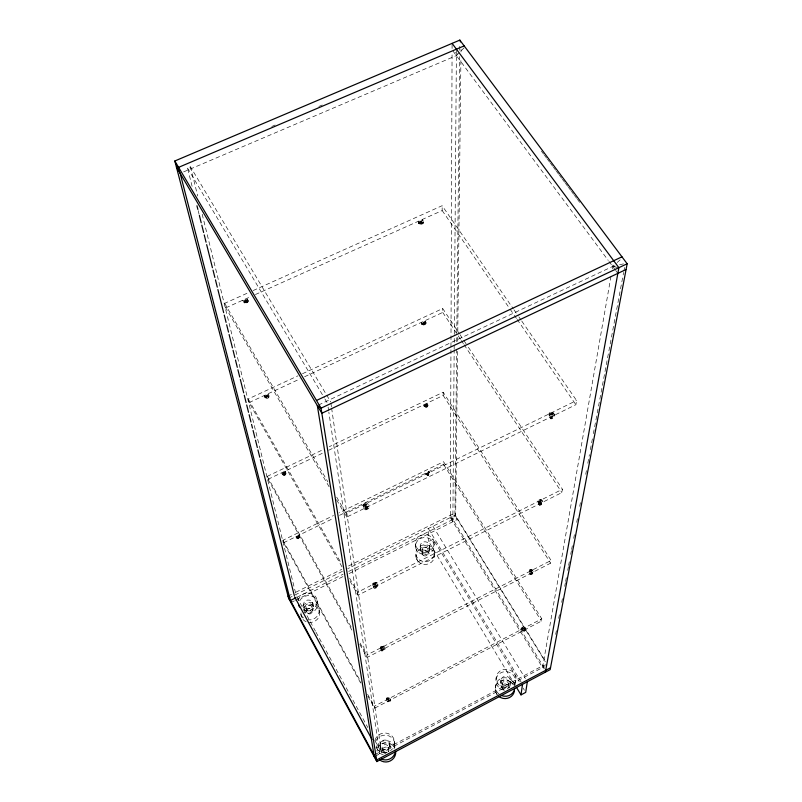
<?xml version="1.0" encoding="UTF-8"?>
<svg xmlns="http://www.w3.org/2000/svg" width="802" height="802" viewBox="0 0 802 802"><rect width="100%" height="100%" fill="white"/><g stroke="black" fill="none" stroke-linecap="round" stroke-linejoin="round"><path stroke-width="0.6" stroke-dasharray="4.01 3.01" d="M610.984 276.299L542.543 667.565L450.313 517.581L452.067 53.574M452.097 44.451L452.077 49.814L608.237 260.419M265.753 396.83L265.753 396.759A1.043 0.531 -29.4 0 1 266.575 395.937A1.043 0.531 -29.4 0 1 267.577 395.907L267.517 395.987A1.043 0.531 -29.4 0 1 266.705 396.8A1.043 0.531 -29.4 0 1 265.703 396.83L265.642 396.559A1.043 0.531 -29.4 0 1 266.464 395.737A1.043 0.531 -29.4 0 1 267.457 395.707L265.823 397.03A1.043 0.531 -29.4 0 0 266.815 397A1.043 0.531 -29.4 0 0 267.637 396.188L267.457 395.707M452.869 521.731L454.153 350.664M454.163 349.421L454.263 335.667M454.273 334.414L456.408 50.255M456.629 349.171L454.904 515.285L545.35 661.84M456.709 341.672L456.789 334.163M456.799 332.92L459.666 56.551M459.736 50.295L459.807 43.318M457.551 351.376L455.666 515.836L545.45 661.289M457.671 341.351L457.731 336.339M457.782 331.336L460.919 58.255M460.99 52L461.02 49.493M283.206 473.922L284.59 472.919L283.347 473.842M284.71 474.583L283.367 474.052L284.59 472.99L282.895 473.671L284.67 473.06M297.161 537.32C299.657 537.681 297.652 535.736 297.532 537.751C301.181 535.766 293.993 537.771 298.956 537.039M495.275 687.825L495.486 685.54M496.027 679.515L496.248 677.149M500.568 683.494L500.899 680.236M501.982 686.502L502.263 683.755M508.237 687.434L508.558 684.687M510.252 684.938L510.643 681.69M515.526 682.412L515.826 680.056M530.333 572.037L529.881 571.385M550.142 414.664L552.227 413.642L550.142 414.664A1.233 1.063 6.1 0 1 552.097 413.682L552.207 413.792M522.663 628.979L524.257 628.588M530.062 571.696L531.726 570.934M540.989 501.06A1.093 0.972 7.4 0 1 539.165 501.982L538.874 501.531A1.093 0.972 7.4 0 1 540.698 500.618L540.969 501.18A1.093 0.972 7.4 0 1 539.155 502.102L539.074 501.872M550.282 415.045L552.428 414.163A1.233 1.063 6.1 0 1 550.383 415.165L552.357 414.032M522.543 631.154L521.821 629.299A1.815 1.694 10.8 0 1 524.919 627.675L525.641 629.53A1.804 0.531 -31.5 0 1 524.017 630.913A1.804 0.531 -31.5 0 1 522.543 631.154L522.774 631.515A1.804 0.531 -31.5 0 0 524.247 631.274A1.804 0.531 -31.5 0 0 525.871 629.901L524.949 627.515A1.815 1.694 10.8 0 0 521.841 629.129L522.774 631.515M530.012 573.42L529.922 574.112A1.985 0.642 -32 0 0 531.536 573.921A1.985 0.642 -32 0 0 533.32 572.367L532.538 570.292A1.995 1.825 8.9 0 0 529.14 572.037L530.012 573.42L533.41 571.676M539.024 503.746L538.914 504.588A2.206 0.782 -32.8 0 0 540.688 504.488A2.206 0.782 -32.8 0 0 542.683 502.694L541.811 500.348A2.216 1.975 7.4 0 0 538.052 502.242L539.024 503.746L542.794 501.851M550.252 416.94L550.112 418.002A2.486 0.982 -34 0 0 552.087 418.032A2.486 0.982 -34 0 0 554.332 415.927L553.37 413.23A2.486 2.145 6.1 0 0 549.149 415.306L550.252 416.94L554.483 414.865M365.451 508.177L365.461 508.097A1.263 0.521 -30.4 0 1 366.494 507.155A1.263 0.521 -30.4 0 1 367.617 507.034L365.642 508.628A1.263 0.521 -30.4 0 0 366.765 508.508A1.263 0.521 -30.4 0 0 367.797 507.576L367.767 507.285A1.263 0.521 -30.4 0 0 366.634 507.405A1.263 0.521 -30.4 0 0 365.602 508.348L365.642 508.628M529.982 570.693C529.751 573.039 532.678 568.818 529.871 571.014M540.769 500.849L538.924 501.781L540.678 500.739A1.093 0.972 7.4 0 0 538.864 501.651M540.909 501.06L539.064 501.992M421.551 222.034L421.672 222.334A1.143 0.622 -35.4 0 1 420.719 223.287A1.143 0.622 -35.4 0 1 419.747 223.207L421.662 221.974A1.143 0.622 -35.4 0 0 420.679 221.883A1.143 0.622 -35.4 0 0 419.737 222.836M374.795 587.204C381.251 583.014 370.775 591.134 376.609 585.881C370.434 588.879 380.98 584.708 374.845 587.295M367.887 696.186L374.514 708.246L541.43 621.099L541.791 618.843L443.556 461.711L339.116 512.799M359.797 644.337L367.095 657.45L550.653 563.164L551.094 560.448L443.175 392.228L329.271 446.694M350.013 581.049L358.013 595.194L561.891 492.578L562.433 489.24L467.626 346.123M336.599 499.776L346.614 517.13L575.886 404.699L576.558 400.489L521.801 321.131M422.443 323.647L422.464 323.487A1.023 0.501 -33.6 0 1 423.326 322.665A1.023 0.501 -33.6 0 1 424.198 322.685L422.584 323.898L424.198 322.685M422.574 323.757L422.594 323.677A1.023 0.501 -33.6 0 1 423.446 322.855A1.023 0.501 -33.6 0 1 424.318 322.865L424.338 322.935M387.256 699.093L387.536 698.402M427.346 473.872C428.91 473.651 425.682 473.701 428.188 473.15M389.04 699.354L388.83 698.432L387.747 698.341M612.277 268.911L613.309 263.006M424.9 405.882C429.361 402.804 423.406 408.418 427.135 406.213M427.235 406.133L427.205 405.501L425.451 405.992M426.293 404.82C422.233 409.471 428.398 401.251 425.01 406.133M555.686 634.382L556.377 630.693M558.693 618.382L559.385 614.683M561.701 602.372L562.392 598.673M564.698 586.362L565.39 582.673M565.621 581.44L566.322 577.741M567.706 570.362L568.397 566.663M568.628 565.43L569.32 561.741M570.713 554.352L571.405 550.653M571.636 549.43L572.327 545.731M573.711 538.342L574.402 534.653M576.718 522.333L577.41 518.643M579.726 506.333L580.417 502.633M585.731 474.313L586.422 470.624M587.806 463.235L589.43 454.614M590.352 449.691L592.437 438.604M593.36 433.681L623.635 272.379M623.866 271.146L624.558 267.457M427.436 473.781C429.421 473.862 425.01 474.122 428.398 473.451M388.158 701.319L389.652 700.256M389.662 700.326L388.088 701.189M299.316 537.631L298.414 538.493L297.592 537.601M285.011 473.27L284.941 474.563M283.377 473.942L283.878 473.12L285.031 473.38M553.109 416.078C553.24 415.997 551.004 418.113 551.024 417.391M553.099 416.298C548.688 419.687 555.545 413.722 551.044 417.16M541.691 503.315L540.959 502.844L539.876 504.227L541.641 502.994L541.42 503.646L539.736 504.017L541.591 502.904M530.864 573.811L531.325 572.768L532.468 572.758L530.784 573.761L532.458 572.718M524.739 629.68L523.335 630.813L524.749 629.72M457.23 53.433L456.368 55.599L181.312 172.871M522.493 628.337L522.924 627.755M531.796 571.415L530.593 572.037M427.286 473.962A1.704 0.702 -31.7 0 0 428.749 472.548L428.729 471.666L429.641 473.15A1.714 1.514 -1.6 0 1 426.664 474.614L425.752 473.13L425.782 474.002A1.704 0.702 -31.7 0 0 427.286 473.962L427.576 473.531M428.89 474.563L428.779 473.551M425.561 405.381L425.03 405.992M427.235 406.023L426.564 406.694M348.68 571.445L452.879 519.455L455.686 514.212L454.935 512.999L347.356 566.573M285.191 474.082L284.73 474.694M450.313 517.581L452.879 519.455L455.666 515.836L454.904 515.285L347.697 568.718M425.561 405.501L426.373 405M297.753 537.3L298.524 536.919M464.137 47.779L456.368 55.599L455.205 52.27M318.454 405.05L612.708 266.444L616.287 263.277M617.179 262.485L621.66 258.525M387.897 699.885L388.78 699.675M531.536 571.816L530.844 572.067M428.749 474.614L427.917 474.794M425.712 405.341C428.288 404.148 422.133 407.175 426.504 405.241M375.085 754.492L542.874 665.67L547.415 664.477M375.346 756.106L544.448 666.552M386.544 699.885A1.845 1.764 -9.8 0 1 389.782 698.191L390.524 699.544L387.296 701.229L387.567 702.121A1.855 0.551 -29.7 0 0 389.241 701.79A1.855 0.551 -29.7 0 0 390.805 700.437L389.762 698.051A1.845 1.774 -9.8 0 0 386.524 699.735L387.567 702.121M522.613 630.583L525.721 628.968M387.496 699.715L387.266 699.244L388.91 698.602M374.514 708.246L374.223 706.281L541.791 618.843M387.687 699.865L389.02 698.793M530.794 573.62L532.327 572.518M367.095 657.45L366.745 655.064L551.094 560.448M529.942 571.495L531.596 570.733M373.712 586.934L377.692 584.939L376.78 583.355A2.266 2.085 -7.4 0 0 372.81 585.35L374.063 588.157A2.266 0.822 -30 0 0 376.138 587.916A2.266 0.822 -30 0 0 378.033 586.162L376.75 583.134A2.266 2.085 -7.4 0 0 372.78 585.129L374.063 588.157M358.013 595.194L357.582 592.237L562.433 489.24M375.897 584.217L375.617 583.635A1.123 1.033 -7.4 0 0 373.702 584.598L375.707 583.746L373.983 585.179A1.123 1.033 -7.4 0 0 375.897 584.217L375.887 584.107A1.123 1.033 -7.4 0 1 373.973 585.069L373.882 584.959M373.892 585.069L375.847 584.087M297.141 597.159L343.086 574.232M290.956 602.563L294.304 600.898M295.417 600.337L343.436 576.367M349.02 573.58L457.471 519.435L457.471 518.764L452.879 519.455M515.185 685.239L428.689 541.52L433.23 539.245L519.245 681.67M288.048 596.117L291.407 594.442M295.878 592.207L341.762 569.36M288.58 598.182L343.236 570.944M360.659 683.033L283.577 542.733L282.966 540.257L333.502 515.546M283.577 542.733L333.923 518.082M339.517 515.345L443.576 464.408L443.556 461.711M299.336 535.656L296.239 537.17L296.379 537.811A1.754 0.732 -29 0 0 298.063 537.691A1.754 0.732 -29 0 0 299.477 536.297L299.106 535.134L299.958 536.678A1.754 1.574 -12.9 0 1 296.86 538.192M425.962 473.651L428.94 472.198L429.651 473.35A1.714 1.514 -1.6 0 1 426.674 474.804L425.962 473.651L425.982 474.333A1.704 0.702 -31.7 0 0 427.486 474.293A1.704 0.702 -31.7 0 0 428.96 472.879L428.94 472.198M346.614 517.13L346.073 513.37L576.558 400.489M427.717 474.814L428.599 473.431M297.743 538.082L299.266 537.33M427.476 474.513C430.423 473.01 427.677 474.944 426.834 474.122M299.106 537.069L297.662 537.992L299.336 537.721M366.825 505.12L366.604 504.588L364.639 506.042A1.263 1.133 -6.7 0 0 366.805 504.979L364.659 506.172A1.263 1.133 -6.7 0 0 366.825 505.12L364.559 506.052M365.491 508.388A1.263 0.521 -30.4 0 0 366.624 508.267A1.263 0.521 -30.4 0 0 367.657 507.325L365.491 508.388L367.797 507.345M365.612 508.568L367.617 507.034M351.898 630.131L267.978 479.325L267.246 476.358L322.504 449.932M267.978 479.325L324.138 452.438M328.63 450.283L443.195 395.446L443.175 392.228M285.271 471.756L281.873 473.38L282.043 474.142A1.915 0.872 -29.1 0 0 283.908 474.092A1.915 0.872 -29.1 0 0 285.432 472.518L285.011 471.165L285.993 473.04A1.915 1.684 -11.9 0 1 282.595 474.664L281.612 472.799L282.043 474.142M423.947 405.351L427.195 403.797L427.977 405.02A1.865 1.614 -1.7 0 1 424.719 406.574L423.947 405.351L423.967 406.163A1.865 0.832 -32.4 0 0 425.621 406.203A1.865 0.832 -32.4 0 0 427.215 404.609L427.195 403.797M284.69 473.17L283.156 474.082M283.427 474.273L285.181 473.541M285.241 473.761L283.407 474.162L285.261 473.972M425.601 406.383L427.205 405.622M425.16 323.336L423.175 323.757A2.065 1.013 -33.6 0 0 424.89 322.023L424.849 320.75L425.952 322.434A2.065 1.734 -1.8 0 1 422.363 324.108L421.261 322.414L421.301 323.697A2.065 1.013 -33.6 0 0 423.125 323.848L424.98 323.046A1.023 0.862 -1.8 0 0 423.175 323.898M268.149 396.388L266.144 396.94A1.053 0.892 -11 0 1 267.958 396.098L268.068 396.328M424.9 322.955L423.346 324.198A2.065 1.013 -33.6 0 1 421.541 324.068L421.511 323.076L425.1 321.401L425.962 322.715A2.065 1.734 -1.8 0 1 422.373 324.389L421.511 323.076M342.013 566.904L249.101 402.594L248.209 398.975L297.963 375.837M302.484 373.732L442.714 308.519L459.315 333.592M249.101 402.594L300.058 378.865M304.58 376.75L442.734 312.419L442.714 308.519M264.49 396.218L268.259 394.464L269.051 395.847A2.115 1.815 -11 0 1 265.282 397.602L264.49 396.218L264.7 397.15A2.115 1.063 -29.4 0 0 266.785 397.201A2.115 1.063 -29.4 0 0 268.459 395.396L267.968 393.802L268.991 395.576A2.115 1.815 -11 0 1 265.221 397.331L264.209 395.556L264.7 397.15M267.497 395.777L265.823 397.03M424.218 322.755L422.594 323.968A1.023 0.501 -33.6 0 0 423.476 323.988A1.023 0.501 -33.6 0 0 424.328 323.166L424.218 322.895A1.023 0.501 -33.6 0 1 423.356 323.797A1.023 0.501 -33.6 0 1 422.474 323.777M265.673 396.769L267.527 395.907M246.435 300.66L244.44 301.833A1.163 0.662 -29.9 0 0 245.562 301.873A1.163 0.662 -29.9 0 0 246.475 300.92L246.475 300.73A1.163 0.662 -29.9 0 0 245.392 300.75A1.163 0.662 -29.9 0 0 244.49 301.702L244.49 301.803M244.399 301.752L246.394 300.58A1.163 0.662 -29.9 0 0 245.272 300.539A1.163 0.662 -29.9 0 0 244.359 301.492L244.56 302.043A1.163 0.662 -29.9 0 0 245.693 302.083A1.163 0.662 -29.9 0 0 246.595 301.131L246.394 300.58M246.595 301.031L244.56 302.043M419.727 223.116L421.682 222.234M244.971 302.003L245.181 302.374A1.173 0.962 -10.3 0 0 247.216 301.452L246.916 300.85A1.173 0.962 -10.2 0 0 244.881 301.763L247.126 301.171M247.216 301.452L247.006 300.95L244.931 301.893L247.166 301.331M329.091 486.764L225.783 307.848L224.67 303.326L248.58 292.6M253.141 290.555L442.143 205.703L513.26 308.76M225.783 307.848L250.846 296.58M255.397 294.534L442.173 210.545L442.143 205.703M247.267 299.096L243.046 300.991L243.307 302.153A2.356 1.333 -29.9 0 0 245.673 302.364A2.356 1.333 -29.9 0 0 247.527 300.259L246.946 298.334L248.139 300.58A2.366 1.945 -10.3 0 1 243.918 302.474L242.725 300.239L243.307 302.153M418.534 222.054L422.534 220.259L423.476 221.663A2.296 1.855 -1.9 0 1 419.486 223.457L418.534 222.054L418.574 223.287A2.306 1.253 -35.4 0 0 420.599 223.618A2.306 1.253 -35.4 0 0 422.564 221.492L422.534 220.259M192.099 186.325L187.548 168.109L190.505 166.846L330.705 401.862M271.748 126.485L275.186 125.022M318.835 106.465L322.284 105.002M298.835 538.302L297.803 538.162M283.908 473.23L284.63 473.15M617.851 267.467L612.708 266.444L614.994 265.893M619.585 264.79L624.167 263.698M523.616 629.299L522.924 629.199M530.563 570.382L531.776 571.044M284.469 474.664L283.577 474.433M524.849 629.871L523.355 630.653L524.849 629.981M612.708 266.444L615.074 266.645M426.323 406.604L425.531 406.183M523.586 627.765L522.493 628.768L524.227 628.367M382.083 649.881L383.807 648.948L382.153 650.021L383.316 649.78L383.897 649.029L382.173 650.051L383.777 648.818L382.193 650.091M510.714 682.071L508.528 680.818A9.684 9.193 12.6 0 0 495.937 692.597M284.64 473.01L283.427 473.01L283.046 474.022M392.138 744.827L389.972 743.514A9.835 9.564 -15.7 0 0 376.97 748.386M426.834 405.11L427.255 405.722M423.266 323.968L423.426 324.289A1.023 0.862 -1.8 0 0 425.16 323.487L425.11 323.376M247.046 301.121L246.956 301.021A1.173 0.962 -10.3 0 0 244.921 301.933L244.881 301.763M266.404 397.481L266.144 396.94M541.4 151.147L543.646 154.164M544.398 155.167L546.653 158.174M547.405 159.177L549.651 162.184M550.403 163.187L552.648 166.204M553.4 167.207L555.656 170.214M556.398 171.217L558.653 174.234M559.405 175.237L561.651 178.244M562.402 179.247L564.648 182.255M565.4 183.267L567.656 186.275M568.407 187.277L570.653 190.285M571.405 191.287L573.651 194.305M574.402 195.307L576.658 198.315M577.4 199.317L579.656 202.335M608.989 261.422L614.913 269.422M615.645 270.404L617.851 273.382M513.972 309.793L518.242 315.978M518.954 317.011L521.089 320.098M442.173 210.545L509.38 308.138M510.092 309.161L513.631 314.304M514.333 315.326L516.458 318.414M517.17 319.437L575.886 404.699M421.682 222.054L421.521 221.773A1.143 0.622 -35.4 0 0 420.549 221.683A1.143 0.622 -35.4 0 0 419.596 222.635L421.531 222.134A1.143 0.622 -35.4 0 1 420.589 223.086A1.143 0.622 -35.4 0 1 419.606 223.006M460.007 334.635L466.934 345.081M442.734 312.419L460.639 339.497M461.33 340.539L463.396 343.667M464.087 344.7L561.891 492.578M443.195 395.446L550.653 563.164M443.576 464.408L541.43 621.099M450.323 515.295L545.721 670.302M432.95 526.232L525.38 678.572M521.21 682.191L428.318 528.538L428.689 541.52M523.125 688.096L524.418 690.231M187.548 168.109L324.339 397.982M324.97 399.055L327.527 403.356M416.599 559.004L417.752 560.939L416.92 559.535M495.927 692.597L497.19 694.722L496.268 693.189M364.469 509.059A2.546 1.043 -30.4 0 0 366.815 508.929A2.546 1.043 -30.4 0 0 368.94 506.864L368.83 505.892L364.349 508.087L364.76 509.551A2.546 1.043 -30.4 0 0 367.105 509.42A2.546 1.043 -30.4 0 0 369.231 507.355L367.777 503.877A2.546 2.286 -6.7 0 0 363.296 506.072L364.76 509.551M297.291 537.681L298.775 536.809M224.67 303.326L327.928 481.972M336.68 497.13L346.073 513.37M248.209 398.975L340.99 562.924M349.592 578.122L357.582 592.237M381.261 650.472A2.035 0.662 -29.8 0 0 383.115 650.181A2.035 0.662 -29.8 0 0 384.83 648.648L384.76 648.026L381.191 649.861L381.501 650.893A2.035 0.662 -29.8 0 0 383.346 650.592A2.035 0.662 -29.8 0 0 385.06 649.059L383.917 646.392A2.035 1.915 -8.4 0 0 380.348 648.216L381.501 650.893M267.246 476.358L351.577 627.816M360.078 643.074L366.745 655.064M296.9 538.373L295.998 536.648L296.379 537.811M282.966 540.257L361.01 682.251M367.617 694.261L374.223 706.281M296.951 597.169L315.417 631.134M316.008 632.227L367.817 727.544M374.965 740.697L381.521 752.747L331.607 408.058M376.168 747.113L379.737 753.69L328.82 412.017M300.84 614.292L302.555 618.843L301.773 617.38M364.339 505.521L366.504 504.468A1.263 1.133 -6.7 0 0 364.339 505.521L364.359 505.661A1.263 1.133 -6.7 0 1 366.514 504.608M383.145 647.344L382.895 646.823A1.013 0.952 -8.4 0 0 381.171 647.705L381.421 648.227A1.013 0.952 -8.4 0 0 383.145 647.344L381.331 648.036M268.109 396.278L266.184 397.05L268.179 396.519A1.053 0.892 -11 0 1 266.374 397.351M542.874 665.67L544.127 668.928M426.373 404.89L425.401 405.942A1.865 0.832 -32.4 0 1 423.747 405.812L423.717 404.769L424.709 406.343A1.875 1.614 -1.7 0 0 427.967 404.789L426.975 403.205L426.995 404.258A1.865 0.832 -32.4 0 1 425.391 405.852L425.451 406.113M198.174 210.625L199.076 214.264M190.505 166.846L197.703 196.029M202.204 214.264L296.359 596.066M303.707 606.031L304.57 609.64M306.133 609.089L306.855 612.137M311.938 607.004L312.79 610.803A3.078 2.837 -15.3 0 1 308.399 613.72A3.078 2.837 -15.3 0 1 308.038 608.808A3.078 2.837 -15.3 0 1 312.8 610.803M312.7 602.823L313.752 607.565A4.762 4.381 -15.2 0 1 306.955 612.086A4.762 4.381 -15.2 0 1 306.394 604.497A4.762 4.381 -15.2 0 1 313.762 607.565M317.121 600.838L317.692 603.465M319.126 610.162L319.667 612.708M328.088 407.065L328.64 410.784M330.885 403.095L331.427 406.815M379.927 745.379L380.348 748.286M382.083 748.116L382.424 750.572M388.509 747.444A3.238 3.148 -15.2 0 1 383.937 750.662A3.238 3.148 -15.2 0 1 383.426 745.238A3.238 3.148 -15.2 0 1 388.509 747.444L388.82 749.91M389.882 744.346A5.012 4.862 -14.9 0 1 382.805 749.329A5.012 4.862 -14.9 0 1 382.003 740.938A5.012 4.862 -14.9 0 1 389.882 744.346L390.233 747.263M373.702 584.598L373.712 584.708A1.123 1.033 -7.4 0 1 375.627 583.746M394.604 741.71L394.845 743.835M377.692 584.939L377.772 585.711A2.266 0.822 -30 0 1 375.877 587.465A2.266 0.822 -30 0 1 373.812 587.706M390.524 699.544L390.584 700.056A1.855 0.551 -29.7 0 1 389.03 701.409A1.855 0.551 -29.7 0 1 387.356 701.74M415.416 544.107L415.556 546.934M415.907 554.112L416.037 556.859M420.208 546.463L420.368 550.362M421.982 550.192L422.113 553.49M427.997 549.591L428.098 552.899M429.511 545.53L429.611 549.43M423.215 323.868L423.346 324.198A2.065 1.013 -33.6 0 0 425.13 322.394L425.1 321.401M422.624 222.745L422.534 222.214L420.378 222.956L422.584 222.334A1.133 0.922 -1.9 0 1 420.659 223.197M434.103 542.232L434.153 545.069M434.303 552.267L434.363 555.014M363.336 506.353A2.546 2.286 -6.7 0 1 367.807 504.157M247.176 301.291A1.173 0.962 -10.2 0 1 245.141 302.204M247.277 299.838A2.356 1.333 -29.9 0 1 245.422 301.943A2.356 1.333 -29.9 0 1 243.056 301.732M248.069 300.249A2.366 1.955 -10.2 0 1 243.848 302.143M268.239 395.005A2.115 1.063 -29.4 0 1 266.565 396.81A2.115 1.063 -29.4 0 1 264.48 396.759M381.181 647.795A1.013 0.952 -8.4 0 1 382.905 646.913M383.135 647.254A1.013 0.952 -8.4 0 1 381.411 648.136M285.231 472.147A1.915 0.872 -29.1 0 1 283.697 473.721A1.915 0.872 -29.1 0 1 281.833 473.771M285.943 472.819A1.915 1.684 -11.9 0 1 282.545 474.453M299.286 535.947A1.754 0.732 -29 0 1 297.873 537.35A1.754 0.732 -29 0 1 296.189 537.47M385.932 753.369A3.218 3.128 -15.5 0 1 382.424 750.04A3.218 3.128 -15.5 0 1 386.444 747.203A3.218 3.128 -15.5 0 1 388.539 751.524M387.025 752.306A4.982 4.842 -15.2 0 1 380.338 747.464A4.982 4.842 -15.2 0 1 387.747 743.534A4.982 4.842 -15.2 0 1 388.168 751.695M375.827 740.908A10.025 9.724 -14.9 0 1 389.1 735.985A10.025 9.724 -14.9 0 1 393.993 748.827M383.236 754.532A10.025 9.724 -14.9 0 1 376.719 750.632M374.905 740.386A10.075 9.764 -14.7 0 1 390.353 734.662A10.075 9.764 -14.7 0 1 390.434 750.672M387.286 752.166A10.075 9.764 -14.7 0 1 376.94 749.208M376.068 747.915A9.915 9.634 -15.5 0 1 395.476 749.228M392.098 744.747A9.835 9.564 -15.7 0 1 395.065 748.737M308.539 622.382A9.434 8.702 -15.3 0 0 318.785 617.209A9.434 8.702 -15.3 0 0 316.439 606.843L314.414 605.65A9.403 8.672 -15.3 0 0 303.256 608.167M306.204 621.74A9.434 8.702 -15.3 0 1 302.514 618.863M302.665 605.61A9.474 8.732 -15.3 0 1 318.655 607.946A9.474 8.732 -15.3 0 1 307.958 619.826M303.557 617.991A9.474 8.732 -15.3 0 1 300.339 612.056M301.482 616.818A9.403 8.672 -15.3 0 1 301.131 612.307M298.214 600.437A9.624 8.842 -15 0 1 310.284 593.189A9.624 8.842 -15 0 1 316.519 604.688A9.624 8.842 -15 0 1 303.397 609.981M299.667 600.848A9.584 8.812 -15 0 1 312.419 596.347A9.584 8.812 -15 0 1 316.76 608.016A9.584 8.812 -15 0 1 304.028 612.578M417.712 560.969A9.233 8.431 -1.8 0 0 431.566 562.082A9.233 8.431 -1.8 0 0 430.955 549.37L428.91 548.227A9.233 8.431 -1.8 0 0 418.834 549.931A9.233 8.431 -1.8 0 0 416.599 559.104M503.907 689.74A3.168 3.007 12.5 0 1 502.303 685.53A3.168 3.007 12.5 0 1 506.804 684.467A3.168 3.007 12.5 0 1 507.616 688.868M504.508 690.251A9.865 9.343 12.1 0 1 496.157 678.783A9.905 9.373 11.9 0 1 508.989 669.73A9.905 9.373 11.9 0 1 513.881 684.517M514.864 684.768A9.865 9.343 12.1 0 0 508.719 672.126A9.865 9.343 12.1 0 0 496.157 678.783A9.905 9.373 11.9 0 0 509.831 687.384M499.185 694.231A9.754 9.253 12.5 0 1 500.237 678.873A9.754 9.253 12.5 0 1 514.754 685.981M510.663 681.991A9.684 9.193 12.6 0 1 513.741 685.83M530.282 573.62L530.172 574.503A1.985 0.632 -32 0 0 531.776 574.322A1.985 0.632 -32 0 0 533.571 572.758L532.558 570.092A1.995 1.825 8.9 0 0 529.16 571.836L530.282 573.62M539.335 503.937L539.195 505.019A2.206 0.782 -32.8 0 0 540.969 504.919A2.206 0.782 -32.8 0 0 542.964 503.125L543.104 502.032L541.851 500.107A2.216 1.975 7.4 0 0 538.082 502.002L539.335 503.937M550.613 417.1L550.433 418.464A2.486 0.982 -34 0 0 552.398 418.494A2.486 0.982 -34 0 0 554.653 416.398L554.834 415.025L553.41 412.93A2.486 2.145 6.1 0 0 549.19 414.995L550.613 417.1M382.965 646.933L381.231 647.916L382.975 647.013M422.534 222.395L420.428 222.896A1.133 0.922 -1.9 0 1 422.313 222.094L422.303 221.913A1.133 0.922 -1.9 0 0 420.378 222.786L420.659 223.377A1.133 0.922 -1.9 0 0 422.594 222.505L422.534 222.395M552.317 413.752L552.117 413.531A1.233 1.063 6.1 0 0 550.082 414.524L550.403 415.005A1.233 1.063 6.1 0 0 552.448 414.012L552.317 413.752M423.476 221.302L422.253 219.507L422.293 221.091A2.306 1.253 -35.4 0 1 420.328 223.217A2.306 1.253 -35.4 0 1 418.303 222.886L418.253 221.302L419.476 223.106A2.296 1.855 -1.9 0 0 423.476 221.302M307.677 610.673A3.098 2.847 -15.2 0 0 312.108 607.736A3.098 2.847 -15.2 0 0 307.316 605.741A3.098 2.847 -15.2 0 0 307.677 610.673M306.103 608.487A4.792 4.401 -15 0 0 312.96 603.946A4.792 4.401 -15 0 0 305.542 600.858A4.792 4.401 -15 0 0 306.103 608.487M423.205 555.345A3.007 2.747 -1.8 0 0 428.078 553.611A3.007 2.747 -1.8 0 0 424.027 550.633A3.007 2.747 -1.8 0 0 423.205 555.345M423.085 552.057A3.028 2.757 -1.8 0 0 427.977 550.312A3.028 2.757 -1.8 0 0 423.907 547.325A3.028 2.757 -1.8 0 0 423.085 552.057M422.063 553.22A4.662 4.251 -1.8 0 0 429.591 550.543A4.662 4.251 -1.8 0 0 423.326 545.941A4.662 4.251 -1.8 0 0 422.063 553.22M421.902 549.33A4.682 4.261 -1.8 0 0 429.481 546.653A4.682 4.261 -1.8 0 0 423.175 542.032A4.682 4.261 -1.8 0 0 421.902 549.33M418.965 552.688A9.373 8.531 -1.8 0 0 434.113 547.295A9.373 8.531 -1.8 0 0 421.491 538.082A9.373 8.531 -1.8 0 0 418.965 552.688M418.844 549.891A9.413 8.561 -1.9 0 0 434.052 544.478A9.413 8.561 -1.9 0 0 421.381 535.225A9.413 8.561 -1.9 0 0 418.844 549.891M419.276 559.826A9.273 8.461 -1.8 0 0 434.263 554.483A9.273 8.461 -1.8 0 0 421.772 545.34A9.273 8.461 -1.8 0 0 419.276 559.826M502.884 686.011A3.188 3.018 12.3 0 0 508.348 685.449A3.188 3.018 12.3 0 0 504.999 681.209A3.188 3.018 12.3 0 0 502.884 686.011M501.531 686.973A4.902 4.652 12.3 0 0 509.932 686.111A4.902 4.652 12.3 0 0 504.779 679.595A4.902 4.652 12.3 0 0 501.531 686.973M501.862 683.735A4.932 4.672 12.1 0 0 510.313 682.863A4.932 4.672 12.1 0 0 505.13 676.317A4.932 4.672 12.1 0 0 501.862 683.735"/><path stroke-width="1.2" d="M527.315 681.77L525.711 692.377L520.999 694.883L522.503 684.327M545.38 672.176L618.883 267.678L452.097 43.378M627.164 263.768L550.162 669.64L376.88 761.579L288.58 598.182L174.836 160.981L459.837 40.1L627.164 263.768L321.041 408.168L317.321 405.581L374.243 756.697M550.523 667.765L376.629 759.975L288.048 596.117M296.028 597.711L290.424 600.508L288.58 598.182M626.071 269.492L321.853 413.251L176.41 167.016M316.489 400.459L621.971 256.83M178.605 167.347L464.168 45.884M516.478 687.384L520.999 694.883M294.645 596.919L371.998 739.444M373.983 755.073L376.88 761.579L321.041 408.168L174.836 160.981L180.159 173.362L290.956 602.563M459.837 40.1L460.468 41.904M196.951 205.763L197.863 209.412M199.387 215.477L201.202 222.776M201.813 225.202L203.628 232.49M204.239 234.916L206.054 242.204M206.665 244.64L212.43 267.718M213.031 270.144L214.856 277.432M215.467 279.868L217.282 287.156M217.893 289.582L223.658 312.66M224.259 315.096L226.084 322.384M226.685 324.81L228.51 332.098M229.111 334.534L232.45 347.898M233.061 350.324L234.876 357.612M235.487 360.038L237.302 367.326M237.913 369.762L239.738 377.05M240.339 379.476L243.678 392.84M244.279 395.266L246.104 402.554M246.715 404.99L248.53 412.278M249.141 414.704L250.956 421.992M251.567 424.428L252.48 428.067M253.081 430.494L254.906 437.792M255.507 440.218L257.332 447.506M257.933 449.932L259.758 457.22M260.359 459.656L294.344 595.706M395.707 751.284A9.865 9.594 -15.7 0 1 379.597 759.845M395.376 751.755A9.915 9.634 -15.5 0 1 381.511 759.113M299.647 607.084A9.624 8.842 -15 0 1 298.534 605.039M514.473 690.692A9.704 9.223 12.6 0 1 498.944 696.527M514.754 688.407A9.754 9.253 12.5 0 1 501.4 695.494"/></g></svg>
